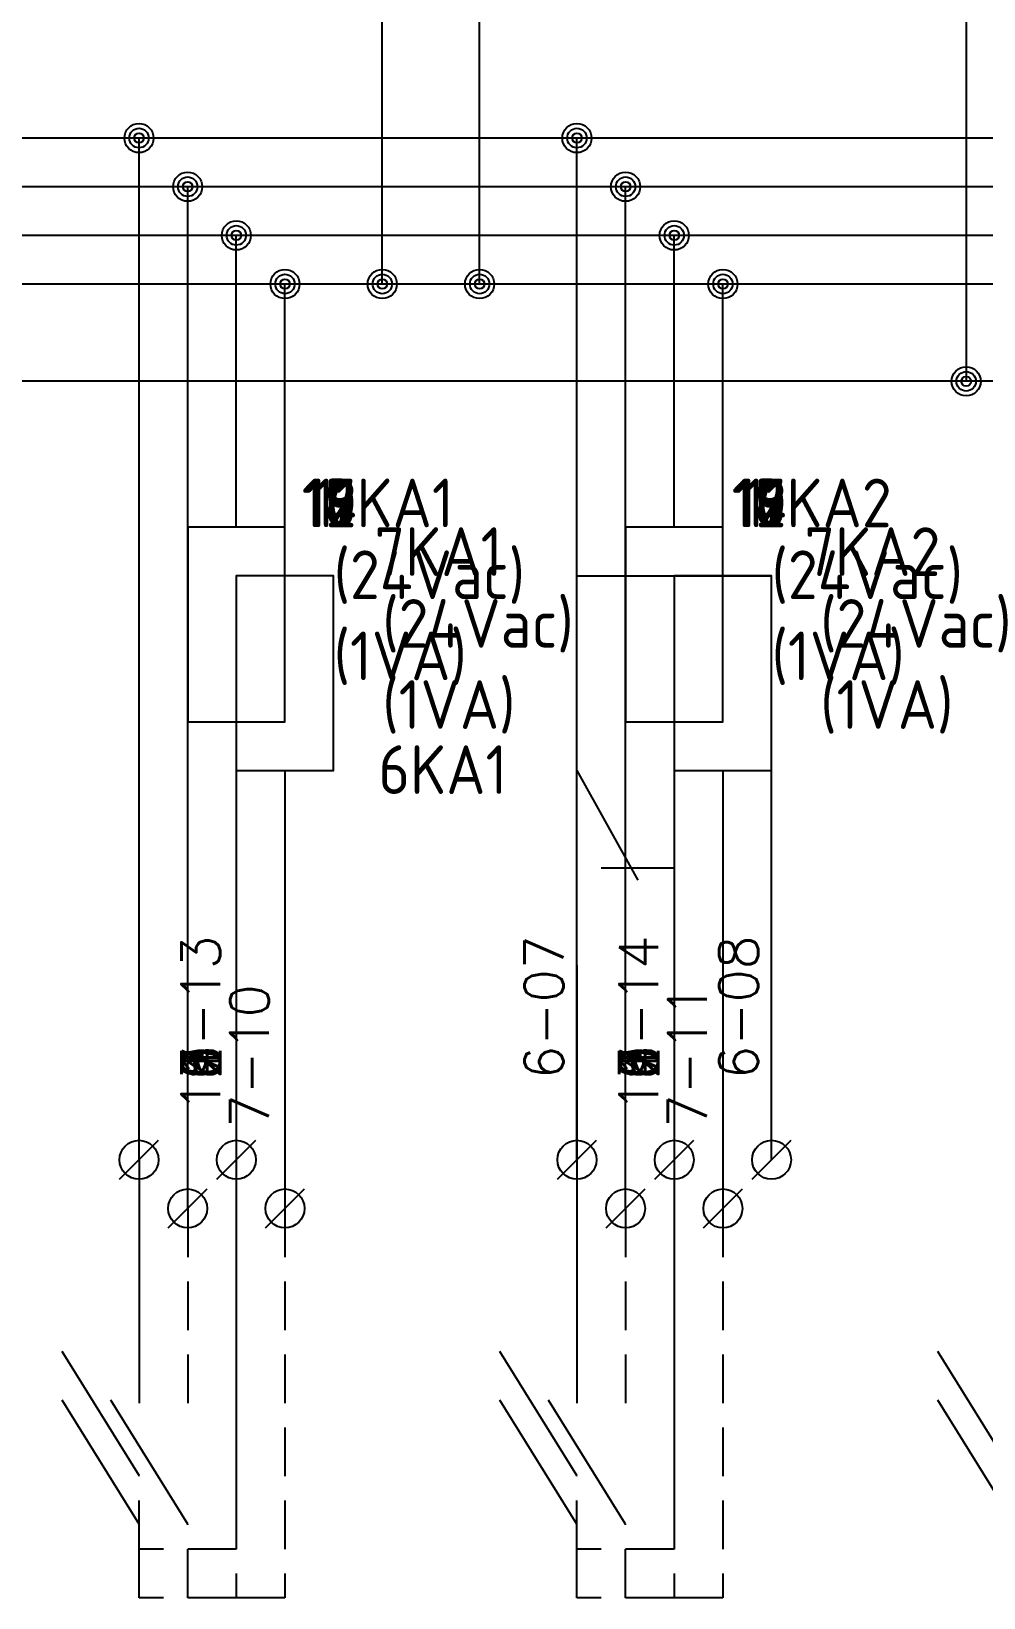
# Model space of a CAD drawing. Extents: x 21 to 418, y 12 to 268.
# Drawn here: x 84.5 to 133.4, y 100 to 180.5 of the extents above; entities that cross this region are included whole.
import ezdxf
from ezdxf.enums import TextEntityAlignment as Align

# ---------------------------------------------------------------- set-up
doc = ezdxf.new("R2010")
doc.units = 0
doc.header["$LTSCALE"] = 10
doc.linetypes.add('NASCOSTA2', pattern=[0.1875, 0.125, -0.0625])
doc.layers.get('0').update_dxf_attribs({"linetype": 'CONTINUOUS'})
for name, color, linetype in [('10', 9, 'CONTINUOUS'), ('11', 9, 'CONTINUOUS'), ('12', 9, 'CONTINUOUS'), ('13', 9, 'CONTINUOUS'), ('14', 9, 'CONTINUOUS'), ('15', 9, 'CONTINUOUS'), ('16', 9, 'CONTINUOUS'), ('17', 9, 'CONTINUOUS'), ('18', 9, 'CONTINUOUS'), ('6', 9, 'CONTINUOUS'), ('7', 9, 'CONTINUOUS'), ('8', 9, 'CONTINUOUS'), ('9', 9, 'CONTINUOUS')]:
    doc.layers.add(name, color=color, linetype=linetype)
doc.layers.get('0').freeze()
doc.styles.add('SIMPLEX', font='simplex')
doc.styles.add('SPAC', font='isocp.shx')

# ---------------------------------------------------------------- blocks, each defined once
blk = doc.blocks.new('Numero_Filo')
at = {"color": 3, "style": 'SIMPLEX'}
for tag, flags, p in [('SUPPORTO', 9, (-3.287, 2.732)), ('RIP', 1, (-0.923, 2.732)), ('N', 8, (1.077, 0.732))]:
    blk.add_attdef(tag, text='', height=2, rotation=90, dxfattribs=dict(at, flags=flags)).set_placement(p, align=Align.RIGHT)
blk = doc.blocks.new('BLK27')
at = {"color": 7}
blk.add_line((-1, -1), (1, 1), dxfattribs=at)
blk.add_circle((0, 0), 1, dxfattribs=at)
at = {"color": 3, "style": 'SPAC', "flags": 8}
blk.add_attdef('NM', (1.5, -2.5), '', height=2, dxfattribs=at)
blk = doc.blocks.new('SC1_F')
at = {"color": 7}
for p, q in [((-5, -5), (-5, 0)), ((0, 0), (0, -5)), ((0, -10), (-3.125, -4.375)), ((-1.25, -5), (-5, -5)), ((0, -10), (0, -15))]:
    blk.add_line(p, q, dxfattribs=at)
at = {"color": 3, "style": 'SPAC', "width": 0.75, "flags": 8}
for tag, p in [('PINC1', (-6, 0)), ('PINA1', (-1, 0))]:
    blk.add_attdef(tag, text='', height=1.75, rotation=90, dxfattribs=at).set_placement(p, align=Align.RIGHT)
at = {"color": 4, "style": 'SPAC'}
blk.add_attdef('NOME', text='', height=2.5, dxfattribs=at).set_placement((-9.125, -5), align=Align.MIDDLE_RIGHT)
at = {"color": 7, "style": 'SPAC'}
for tag, flags, p in [('REG', 8, (-9.125, -10)), ('FUNZIONE1', 9, (-9.125, -12.5)), ('FUNZIONE2', 9, (-9.125, -15))]:
    blk.add_attdef(tag, text='', height=1.5, dxfattribs=dict(at, flags=flags)).set_placement(p, align=Align.MIDDLE_RIGHT)
at = {"color": 3, "style": 'SPAC', "width": 0.75, "flags": 8}
blk.add_attdef('PINB1', (-1, -15), '', height=1.75, rotation=90, dxfattribs=at)
at = {"color": 6, "style": 'SPAC', "flags": 9}
blk.add_attdef('PRES', (1, -14.5), '', height=1, dxfattribs=at)
blk = doc.blocks.new('PUNTO')
for radius in [0.75, 0.5, 0.25]:
    blk.add_circle((0, 0), radius)
blk = doc.blocks.new('BLK56')
at = {"color": 7}
for p, q in [((0, 12.5), (0, 17.5)), ((0, 2.5), (0, -2.5))]:
    blk.add_line(p, q, dxfattribs=at)
blk.add_lwpolyline([(-2.5, 2.5), (2.5, 2.5), (2.5, 12.5), (-2.5, 12.5)], close=True, dxfattribs=at)
at = {"color": 4, "style": 'SPAC', "flags": 9}
blk.add_attdef('QUADRO', text='', height=2.5, dxfattribs=at).set_placement((-4, 16), align=Align.RIGHT)
at = {"color": 3, "style": 'SPAC', "width": 0.75, "flags": 8}
blk.add_attdef('PINA1', text='', height=1.75, rotation=90, dxfattribs=at).set_placement((-1, 17.5), align=Align.RIGHT)
at = {"color": 4, "style": 'SPAC'}
blk.add_attdef('NOME', text='', height=2.5, dxfattribs=at).set_placement((-4, 12), align=Align.RIGHT)
at = {"color": 7, "style": 'SPAC', "flags": 9}
for tag, p in [('COSTRUTTORE', (-6, 8.5)), ('TIPO', (-6, 6))]:
    blk.add_attdef(tag, text='', height=1.5, dxfattribs=at).set_placement(p, align=Align.RIGHT)
at = {"color": 6, "style": 'SPAC'}
for tag, p, flags in [('CODICE', (3.5, 3.5), 1), ('OFFSET', (3.5, 2), 9), ('PRES', (3.5, 0.5), 9), ('DESCRIZIONE', (3.5, -1), 9), ('SUPPORTO', (3.5, -2.5), 9), ('PR4', (3.5, -4), 9)]:
    blk.add_attdef(tag, p, '', height=1, dxfattribs=dict(at, flags=flags))
at = {"color": 3, "style": 'SPAC', "width": 0.75, "flags": 8}
blk.add_attdef('PINB1', (-1, -2.5), '', height=1.75, rotation=90, dxfattribs=at)
at = {"color": 7, "style": 'SPAC', "flags": 9}
for tag, p in [('FUNZIONE1', (0, -8.5)), ('FUNZIONE2', (0, -11.5))]:
    blk.add_attdef(tag, text='', height=2, dxfattribs=at).set_placement(p, align=Align.CENTER)

msp = doc.modelspace()

# ---------------------------------------------------------------- linework, layer by layer
at = {"layer": '10', "color": 1, "linetype": 'Continuous'}
for p, q in [((405, 175), (32.5, 175)), ((90, 122.5), (90, 175)), ((112.5, 122.5), (112.5, 175)), ((405, 170), (32.5, 170)), ((95, 160), (95, 170)), ((117.5, 160), (117.5, 170))]:
    msp.add_line(p, q, dxfattribs=at)
at = {"layer": '10'}
for p, q in [((95, 140), (95, 122.5)), ((117.5, 140), (117.5, 122.5)), ((90, 106.277), (86.045, 112.644)), ((112.5, 106.277), (108.545, 112.644)), ((135, 106.277), (131.045, 112.644))]:
    msp.add_line(p, q, dxfattribs=at)
at = {"layer": '10', "linetype": 'NASCOSTA2', "ltscale": 2}
for p, q in [((90, 122.5), (90, 112.5)), ((95, 122.5), (95, 102.5)), ((112.5, 122.5), (112.5, 112.5)), ((117.5, 122.5), (117.5, 102.5)), ((90, 102.5), (90, 106.277)), ((112.5, 102.5), (112.5, 106.277)), ((95, 102.5), (90, 102.5)), ((117.5, 102.5), (112.5, 102.5))]:
    msp.add_line(p, q, dxfattribs=at)
at = {"layer": '11', "color": 1, "linetype": 'Continuous'}
for p, q in [((405, 175), (32.5, 175)), ((90, 122.5), (90, 175)), ((112.5, 122.5), (112.5, 175)), ((405, 170), (32.5, 170)), ((95, 160), (95, 170)), ((117.5, 160), (117.5, 170))]:
    msp.add_line(p, q, dxfattribs=at)
at = {"layer": '11'}
for p, q in [((95, 140), (95, 122.5)), ((117.5, 140), (117.5, 122.5)), ((90, 106.277), (86.045, 112.644)), ((112.5, 106.277), (108.545, 112.644)), ((135, 106.277), (131.045, 112.644))]:
    msp.add_line(p, q, dxfattribs=at)
at = {"layer": '11', "linetype": 'NASCOSTA2', "ltscale": 2}
for p, q in [((90, 122.5), (90, 112.5)), ((95, 122.5), (95, 102.5)), ((112.5, 122.5), (112.5, 112.5)), ((117.5, 122.5), (117.5, 102.5)), ((90, 102.5), (90, 106.277)), ((112.5, 102.5), (112.5, 106.277)), ((95, 102.5), (90, 102.5)), ((117.5, 102.5), (112.5, 102.5))]:
    msp.add_line(p, q, dxfattribs=at)
at = {"layer": '12', "color": 1, "linetype": 'Continuous'}
for p, q in [((405, 175), (32.5, 175)), ((90, 122.5), (90, 175)), ((112.5, 122.5), (112.5, 175)), ((405, 170), (32.5, 170)), ((95, 160), (95, 170)), ((117.5, 160), (117.5, 170))]:
    msp.add_line(p, q, dxfattribs=at)
at = {"layer": '12'}
for p, q in [((95, 140), (95, 122.5)), ((117.5, 140), (117.5, 122.5)), ((90, 106.277), (86.045, 112.644)), ((112.5, 106.277), (108.545, 112.644)), ((135, 106.277), (131.045, 112.644))]:
    msp.add_line(p, q, dxfattribs=at)
at = {"layer": '12', "linetype": 'NASCOSTA2', "ltscale": 2}
for p, q in [((90, 122.5), (90, 112.5)), ((95, 122.5), (95, 102.5)), ((112.5, 122.5), (112.5, 112.5)), ((117.5, 122.5), (117.5, 102.5)), ((90, 102.5), (90, 106.277)), ((112.5, 102.5), (112.5, 106.277)), ((95, 102.5), (90, 102.5)), ((117.5, 102.5), (112.5, 102.5))]:
    msp.add_line(p, q, dxfattribs=at)
at = {"layer": '13', "color": 1, "linetype": 'Continuous'}
for p, q in [((405, 175), (32.5, 175)), ((90, 122.5), (90, 175)), ((112.5, 122.5), (112.5, 175)), ((405, 170), (32.5, 170)), ((95, 160), (95, 170)), ((117.5, 160), (117.5, 170))]:
    msp.add_line(p, q, dxfattribs=at)
at = {"layer": '13'}
for p, q in [((95, 140), (95, 122.5)), ((117.5, 140), (117.5, 122.5)), ((90, 106.277), (86.045, 112.644)), ((112.5, 106.277), (108.545, 112.644)), ((135, 106.277), (131.045, 112.644))]:
    msp.add_line(p, q, dxfattribs=at)
at = {"layer": '13', "linetype": 'NASCOSTA2', "ltscale": 2}
for p, q in [((90, 122.5), (90, 112.5)), ((95, 122.5), (95, 102.5)), ((112.5, 122.5), (112.5, 112.5)), ((117.5, 122.5), (117.5, 102.5)), ((90, 102.5), (90, 106.277)), ((112.5, 102.5), (112.5, 106.277)), ((95, 102.5), (90, 102.5)), ((117.5, 102.5), (112.5, 102.5))]:
    msp.add_line(p, q, dxfattribs=at)
at = {"layer": '14', "color": 1, "linetype": 'Continuous'}
for p, q in [((405, 175), (32.5, 175)), ((90, 122.5), (90, 175)), ((112.5, 122.5), (112.5, 175)), ((405, 170), (32.5, 170)), ((95, 160), (95, 170)), ((117.5, 160), (117.5, 170))]:
    msp.add_line(p, q, dxfattribs=at)
at = {"layer": '14'}
for p, q in [((95, 140), (95, 122.5)), ((117.5, 140), (117.5, 122.5)), ((90, 106.277), (86.045, 112.644)), ((112.5, 106.277), (108.545, 112.644)), ((135, 106.277), (131.045, 112.644))]:
    msp.add_line(p, q, dxfattribs=at)
at = {"layer": '14', "linetype": 'NASCOSTA2', "ltscale": 2}
for p, q in [((90, 122.5), (90, 112.5)), ((95, 122.5), (95, 102.5)), ((112.5, 122.5), (112.5, 112.5)), ((117.5, 122.5), (117.5, 102.5)), ((90, 102.5), (90, 106.277)), ((112.5, 102.5), (112.5, 106.277)), ((95, 102.5), (90, 102.5)), ((117.5, 102.5), (112.5, 102.5))]:
    msp.add_line(p, q, dxfattribs=at)
at = {"layer": '15', "color": 1, "linetype": 'Continuous'}
for p, q in [((405, 175), (32.5, 175)), ((90, 122.5), (90, 175)), ((112.5, 122.5), (112.5, 175)), ((405, 170), (32.5, 170)), ((95, 160), (95, 170)), ((117.5, 160), (117.5, 170))]:
    msp.add_line(p, q, dxfattribs=at)
at = {"layer": '15'}
for p, q in [((95, 140), (95, 122.5)), ((117.5, 140), (117.5, 122.5)), ((90, 106.277), (86.045, 112.644)), ((112.5, 106.277), (108.545, 112.644)), ((135, 106.277), (131.045, 112.644))]:
    msp.add_line(p, q, dxfattribs=at)
at = {"layer": '15', "linetype": 'NASCOSTA2', "ltscale": 2}
for p, q in [((90, 122.5), (90, 112.5)), ((95, 122.5), (95, 102.5)), ((112.5, 122.5), (112.5, 112.5)), ((117.5, 122.5), (117.5, 102.5)), ((90, 102.5), (90, 106.277)), ((112.5, 102.5), (112.5, 106.277)), ((95, 102.5), (90, 102.5)), ((117.5, 102.5), (112.5, 102.5))]:
    msp.add_line(p, q, dxfattribs=at)
at = {"layer": '16', "color": 1, "linetype": 'Continuous'}
for p, q in [((405, 175), (32.5, 175)), ((90, 122.5), (90, 175)), ((112.5, 122.5), (112.5, 175)), ((405, 170), (32.5, 170)), ((95, 160), (95, 170)), ((117.5, 160), (117.5, 170))]:
    msp.add_line(p, q, dxfattribs=at)
at = {"layer": '16'}
for p, q in [((95, 140), (95, 122.5)), ((117.5, 140), (117.5, 122.5)), ((90, 106.277), (86.045, 112.644)), ((112.5, 106.277), (108.545, 112.644)), ((135, 106.277), (131.045, 112.644))]:
    msp.add_line(p, q, dxfattribs=at)
at = {"layer": '16', "linetype": 'NASCOSTA2', "ltscale": 2}
for p, q in [((90, 122.5), (90, 112.5)), ((95, 122.5), (95, 102.5)), ((112.5, 122.5), (112.5, 112.5)), ((117.5, 122.5), (117.5, 102.5)), ((90, 102.5), (90, 106.277)), ((112.5, 102.5), (112.5, 106.277)), ((95, 102.5), (90, 102.5)), ((117.5, 102.5), (112.5, 102.5))]:
    msp.add_line(p, q, dxfattribs=at)
at = {"layer": '17', "color": 1, "linetype": 'Continuous'}
for p, q in [((405, 175), (32.5, 175)), ((90, 122.5), (90, 175)), ((112.5, 122.5), (112.5, 175)), ((405, 170), (32.5, 170)), ((95, 160), (95, 170)), ((117.5, 160), (117.5, 170))]:
    msp.add_line(p, q, dxfattribs=at)
at = {"layer": '17'}
for p, q in [((95, 140), (95, 122.5)), ((117.5, 140), (117.5, 122.5)), ((90, 106.277), (86.045, 112.644)), ((112.5, 106.277), (108.545, 112.644)), ((135, 106.277), (131.045, 112.644))]:
    msp.add_line(p, q, dxfattribs=at)
at = {"layer": '17', "linetype": 'NASCOSTA2', "ltscale": 2}
for p, q in [((90, 122.5), (90, 112.5)), ((95, 122.5), (95, 102.5)), ((112.5, 122.5), (112.5, 112.5)), ((117.5, 122.5), (117.5, 102.5)), ((90, 102.5), (90, 106.277)), ((112.5, 102.5), (112.5, 106.277)), ((95, 102.5), (90, 102.5)), ((117.5, 102.5), (112.5, 102.5))]:
    msp.add_line(p, q, dxfattribs=at)
at = {"layer": '18', "color": 1, "linetype": 'Continuous'}
for p, q in [((405, 175), (32.5, 175)), ((90, 122.5), (90, 175)), ((112.5, 122.5), (112.5, 175)), ((405, 170), (32.5, 170)), ((95, 160), (95, 170)), ((117.5, 160), (117.5, 170))]:
    msp.add_line(p, q, dxfattribs=at)
at = {"layer": '18'}
for p, q in [((95, 140), (95, 122.5)), ((117.5, 140), (117.5, 122.5)), ((90, 106.277), (86.045, 112.644))]:
    msp.add_line(p, q, dxfattribs=at)
at = {"layer": '18', "linetype": 'NASCOSTA2', "ltscale": 2}
for p, q in [((90, 122.5), (90, 112.5)), ((95, 122.5), (95, 102.5)), ((90, 102.5), (90, 106.277)), ((95, 102.5), (90, 102.5))]:
    msp.add_line(p, q, dxfattribs=at)
at = {"layer": '6', "color": 1, "linetype": 'Continuous'}
for p, q in [((102.5, 167.5), (102.5, 227.5)), ((107.5, 167.5), (107.5, 227.5)), ((132.5, 190), (132.5, 162.5)), ((375.2, 167.5), (45.2, 167.5)), ((375.2, 162.5), (45.2, 162.5))]:
    msp.add_line(p, q, dxfattribs=at)
at = {"layer": '6'}
for p, q in [((112.5, 147.5), (112.5, 152.5)), ((112.5, 152.5), (122.5, 152.5)), ((122.5, 122.5), (122.5, 152.5)), ((112.5, 132.5), (112.5, 122.5))]:
    msp.add_line(p, q, dxfattribs=at)
at = {"layer": '7', "color": 1, "linetype": 'Continuous'}
for p, q in [((407.5, 172.5), (35, 172.5)), ((92.5, 120), (92.5, 172.5)), ((115, 120), (115, 172.5)), ((407.5, 167.5), (35, 167.5)), ((97.5, 157.5), (97.5, 167.5)), ((120, 157.5), (120, 167.5))]:
    msp.add_line(p, q, dxfattribs=at)
at = {"layer": '7'}
for p, q in [((97.5, 137.5), (97.5, 120)), ((120, 137.5), (120, 120)), ((92.5, 103.777), (88.545, 110.144)), ((115, 103.777), (111.045, 110.144))]:
    msp.add_line(p, q, dxfattribs=at)
at = {"layer": '7', "linetype": 'NASCOSTA2', "ltscale": 2}
for p, q in [((92.5, 120), (92.5, 110)), ((97.5, 120), (97.5, 100)), ((115, 120), (115, 110)), ((120, 120), (120, 100)), ((92.5, 100), (92.5, 103.777)), ((115, 100), (115, 103.777)), ((97.5, 100), (92.5, 100)), ((120, 100), (115, 100))]:
    msp.add_line(p, q, dxfattribs=at)
at = {"layer": '8', "color": 1, "linetype": 'Continuous'}
for p, q in [((405, 175), (32.5, 175)), ((90, 122.5), (90, 175)), ((112.5, 122.5), (112.5, 175)), ((405, 170), (32.5, 170)), ((95, 160), (95, 170)), ((117.5, 160), (117.5, 170))]:
    msp.add_line(p, q, dxfattribs=at)
at = {"layer": '8'}
for p, q in [((95, 140), (95, 122.5)), ((117.5, 140), (117.5, 122.5)), ((90, 103.777), (86.045, 110.144)), ((112.5, 103.777), (108.545, 110.144)), ((135, 103.777), (131.045, 110.144))]:
    msp.add_line(p, q, dxfattribs=at)
at = {"layer": '8', "linetype": 'NASCOSTA2', "ltscale": 2}
for p, q in [((90, 120), (90, 110)), ((95, 120), (95, 100)), ((112.5, 120), (112.5, 110)), ((117.5, 120), (117.5, 100)), ((90, 100), (90, 103.777)), ((112.5, 100), (112.5, 103.777)), ((95, 100), (90, 100)), ((117.5, 100), (112.5, 100))]:
    msp.add_line(p, q, dxfattribs=at)
at = {"layer": '9', "color": 1, "linetype": 'Continuous'}
for p, q in [((405, 175), (32.5, 175)), ((90, 122.5), (90, 175)), ((112.5, 122.5), (112.5, 175)), ((405, 170), (32.5, 170)), ((95, 160), (95, 170)), ((117.5, 160), (117.5, 170))]:
    msp.add_line(p, q, dxfattribs=at)
at = {"layer": '9'}
for p, q in [((95, 140), (95, 122.5)), ((117.5, 140), (117.5, 122.5)), ((90, 106.277), (86.045, 112.644)), ((112.5, 106.277), (108.545, 112.644)), ((135, 106.277), (131.045, 112.644))]:
    msp.add_line(p, q, dxfattribs=at)
at = {"layer": '9', "linetype": 'NASCOSTA2', "ltscale": 2}
for p, q in [((90, 122.5), (90, 112.5)), ((95, 122.5), (95, 102.5)), ((112.5, 122.5), (112.5, 112.5)), ((117.5, 122.5), (117.5, 102.5)), ((90, 102.5), (90, 106.277)), ((112.5, 102.5), (112.5, 106.277)), ((95, 102.5), (90, 102.5)), ((117.5, 102.5), (112.5, 102.5))]:
    msp.add_line(p, q, dxfattribs=at)

# ---------------------------------------------------------------- block references
at = {"layer": '10'}
for name, p in [('PUNTO', (90, 175)), ('PUNTO', (112.5, 175)), ('PUNTO', (95, 170)), ('PUNTO', (117.5, 170)), ('BLK27', (90, 122.5)), ('BLK27', (95, 122.5)), ('BLK27', (112.5, 122.5)), ('BLK27', (117.5, 122.5))]:
    msp.add_blockref(name, p, dxfattribs=at)
ref = msp.add_blockref('BLK56', (95, 142.5), dxfattribs=at)
ref.add_attrib('NOME', '10KA1', dxfattribs={"layer": '0', "color": 4, "height": 2.5, "style": 'SPAC'}).set_placement((106.174, 155), align=Align.RIGHT)
ref = msp.add_blockref('BLK56', (117.5, 142.5), dxfattribs=at)
ref.add_attrib('NOME', '10KA2', dxfattribs={"layer": '0', "color": 4, "height": 2.5, "style": 'SPAC'}).set_placement((128.674, 155), align=Align.RIGHT)
for p, values in [((93.1, 133.285), {'N': '10-13'}), ((115.6, 133.285), {'N': '10-14'})]:
    msp.add_blockref('Numero_Filo', p, dxfattribs=at).add_auto_attribs(values)
at = {"layer": '11'}
for name, p in [('PUNTO', (90, 175)), ('PUNTO', (112.5, 175)), ('PUNTO', (95, 170)), ('PUNTO', (117.5, 170)), ('BLK27', (90, 122.5)), ('BLK27', (95, 122.5)), ('BLK27', (112.5, 122.5)), ('BLK27', (117.5, 122.5))]:
    msp.add_blockref(name, p, dxfattribs=at)
ref = msp.add_blockref('BLK56', (95, 142.5), dxfattribs=at)
ref.add_attrib('NOME', '11KA1', dxfattribs={"layer": '0', "color": 4, "height": 2.5, "style": 'SPAC'}).set_placement((106.174, 155), align=Align.RIGHT)
ref = msp.add_blockref('BLK56', (117.5, 142.5), dxfattribs=at)
ref.add_attrib('NOME', '11KA2', dxfattribs={"layer": '0', "color": 4, "height": 2.5, "style": 'SPAC'}).set_placement((128.674, 155), align=Align.RIGHT)
for p, values in [((93.1, 133.285), {'N': '11-13'}), ((115.6, 133.285), {'N': '11-14'})]:
    msp.add_blockref('Numero_Filo', p, dxfattribs=at).add_auto_attribs(values)
at = {"layer": '12'}
for name, p in [('PUNTO', (90, 175)), ('PUNTO', (112.5, 175)), ('PUNTO', (95, 170)), ('PUNTO', (117.5, 170)), ('BLK27', (90, 122.5)), ('BLK27', (95, 122.5)), ('BLK27', (112.5, 122.5)), ('BLK27', (117.5, 122.5))]:
    msp.add_blockref(name, p, dxfattribs=at)
ref = msp.add_blockref('BLK56', (95, 142.5), dxfattribs=at)
ref.add_attrib('NOME', '12KA1', dxfattribs={"layer": '0', "color": 4, "height": 2.5, "style": 'SPAC'}).set_placement((106.174, 155), align=Align.RIGHT)
ref = msp.add_blockref('BLK56', (117.5, 142.5), dxfattribs=at)
ref.add_attrib('NOME', '12KA2', dxfattribs={"layer": '0', "color": 4, "height": 2.5, "style": 'SPAC'}).set_placement((128.674, 155), align=Align.RIGHT)
for p, values in [((93.1, 133.285), {'N': '12-13'}), ((115.6, 133.285), {'N': '12-14'})]:
    msp.add_blockref('Numero_Filo', p, dxfattribs=at).add_auto_attribs(values)
at = {"layer": '13'}
for name, p in [('PUNTO', (90, 175)), ('PUNTO', (112.5, 175)), ('PUNTO', (95, 170)), ('PUNTO', (117.5, 170)), ('BLK27', (90, 122.5)), ('BLK27', (95, 122.5)), ('BLK27', (112.5, 122.5)), ('BLK27', (117.5, 122.5))]:
    msp.add_blockref(name, p, dxfattribs=at)
ref = msp.add_blockref('BLK56', (95, 142.5), dxfattribs=at)
ref.add_attrib('NOME', '13KA1', dxfattribs={"layer": '0', "color": 4, "height": 2.5, "style": 'SPAC'}).set_placement((106.174, 155), align=Align.RIGHT)
ref = msp.add_blockref('BLK56', (117.5, 142.5), dxfattribs=at)
ref.add_attrib('NOME', '13KA2', dxfattribs={"layer": '0', "color": 4, "height": 2.5, "style": 'SPAC'}).set_placement((128.674, 155), align=Align.RIGHT)
for p, values in [((93.1, 133.285), {'N': '13-13'}), ((115.6, 133.285), {'N': '13-14'})]:
    msp.add_blockref('Numero_Filo', p, dxfattribs=at).add_auto_attribs(values)
at = {"layer": '14'}
for name, p in [('PUNTO', (90, 175)), ('PUNTO', (112.5, 175)), ('PUNTO', (95, 170)), ('PUNTO', (117.5, 170)), ('BLK27', (90, 122.5)), ('BLK27', (95, 122.5)), ('BLK27', (112.5, 122.5)), ('BLK27', (117.5, 122.5))]:
    msp.add_blockref(name, p, dxfattribs=at)
ref = msp.add_blockref('BLK56', (95, 142.5), dxfattribs=at)
ref.add_attrib('NOME', '14KA1', dxfattribs={"layer": '0', "color": 4, "height": 2.5, "style": 'SPAC'}).set_placement((106.174, 155), align=Align.RIGHT)
ref = msp.add_blockref('BLK56', (117.5, 142.5), dxfattribs=at)
ref.add_attrib('NOME', '14KA2', dxfattribs={"layer": '0', "color": 4, "height": 2.5, "style": 'SPAC'}).set_placement((128.674, 155), align=Align.RIGHT)
for p, values in [((93.1, 133.285), {'N': '14-13'}), ((115.6, 133.285), {'N': '14-14'})]:
    msp.add_blockref('Numero_Filo', p, dxfattribs=at).add_auto_attribs(values)
at = {"layer": '15'}
for name, p in [('PUNTO', (90, 175)), ('PUNTO', (112.5, 175)), ('PUNTO', (95, 170)), ('PUNTO', (117.5, 170)), ('BLK27', (90, 122.5)), ('BLK27', (95, 122.5)), ('BLK27', (112.5, 122.5)), ('BLK27', (117.5, 122.5))]:
    msp.add_blockref(name, p, dxfattribs=at)
ref = msp.add_blockref('BLK56', (95, 142.5), dxfattribs=at)
ref.add_attrib('NOME', '15KA1', dxfattribs={"layer": '0', "color": 4, "height": 2.5, "style": 'SPAC'}).set_placement((106.174, 155), align=Align.RIGHT)
ref = msp.add_blockref('BLK56', (117.5, 142.5), dxfattribs=at)
ref.add_attrib('NOME', '15KA2', dxfattribs={"layer": '0', "color": 4, "height": 2.5, "style": 'SPAC'}).set_placement((128.674, 155), align=Align.RIGHT)
for p, values in [((93.1, 133.285), {'N': '15-13'}), ((115.6, 133.285), {'N': '15-14'})]:
    msp.add_blockref('Numero_Filo', p, dxfattribs=at).add_auto_attribs(values)
at = {"layer": '16'}
for name, p in [('PUNTO', (90, 175)), ('PUNTO', (112.5, 175)), ('PUNTO', (95, 170)), ('PUNTO', (117.5, 170)), ('BLK27', (90, 122.5)), ('BLK27', (95, 122.5)), ('BLK27', (112.5, 122.5)), ('BLK27', (117.5, 122.5))]:
    msp.add_blockref(name, p, dxfattribs=at)
ref = msp.add_blockref('BLK56', (95, 142.5), dxfattribs=at)
ref.add_attrib('NOME', '16KA1', dxfattribs={"layer": '0', "color": 4, "height": 2.5, "style": 'SPAC'}).set_placement((106.174, 155), align=Align.RIGHT)
ref = msp.add_blockref('BLK56', (117.5, 142.5), dxfattribs=at)
ref.add_attrib('NOME', '16KA2', dxfattribs={"layer": '0', "color": 4, "height": 2.5, "style": 'SPAC'}).set_placement((128.674, 155), align=Align.RIGHT)
for p, values in [((93.1, 133.285), {'N': '16-13'}), ((115.6, 133.285), {'N': '16-14'})]:
    msp.add_blockref('Numero_Filo', p, dxfattribs=at).add_auto_attribs(values)
at = {"layer": '17'}
for name, p in [('PUNTO', (90, 175)), ('PUNTO', (112.5, 175)), ('PUNTO', (95, 170)), ('PUNTO', (117.5, 170)), ('BLK27', (90, 122.5)), ('BLK27', (95, 122.5)), ('BLK27', (112.5, 122.5)), ('BLK27', (117.5, 122.5))]:
    msp.add_blockref(name, p, dxfattribs=at)
ref = msp.add_blockref('BLK56', (95, 142.5), dxfattribs=at)
ref.add_attrib('NOME', '17KA1', dxfattribs={"layer": '0', "color": 4, "height": 2.5, "style": 'SPAC'}).set_placement((106.174, 155), align=Align.RIGHT)
ref = msp.add_blockref('BLK56', (117.5, 142.5), dxfattribs=at)
ref.add_attrib('NOME', '17KA2', dxfattribs={"layer": '0', "color": 4, "height": 2.5, "style": 'SPAC'}).set_placement((128.674, 155), align=Align.RIGHT)
for p, values in [((93.1, 133.285), {'N': '17-13'}), ((115.6, 133.285), {'N': '17-14'})]:
    msp.add_blockref('Numero_Filo', p, dxfattribs=at).add_auto_attribs(values)
at = {"layer": '18'}
for name, p in [('PUNTO', (90, 175)), ('PUNTO', (112.5, 175)), ('PUNTO', (95, 170)), ('PUNTO', (117.5, 170)), ('BLK27', (90, 122.5)), ('BLK27', (95, 122.5)), ('BLK27', (112.5, 122.5)), ('BLK27', (117.5, 122.5))]:
    msp.add_blockref(name, p, dxfattribs=at)
ref = msp.add_blockref('BLK56', (95, 142.5), dxfattribs=at)
ref.add_attrib('NOME', '18KA1', dxfattribs={"layer": '0', "color": 4, "height": 2.5, "style": 'SPAC'}).set_placement((106.174, 155), align=Align.RIGHT)
ref = msp.add_blockref('BLK56', (117.5, 142.5), dxfattribs=at)
ref.add_attrib('NOME', '18KA2', dxfattribs={"layer": '0', "color": 4, "height": 2.5, "style": 'SPAC'}).set_placement((128.674, 155), align=Align.RIGHT)
for p, values in [((93.1, 133.285), {'N': '18-13'}), ((115.6, 133.285), {'N': '18-14'})]:
    msp.add_blockref('Numero_Filo', p, dxfattribs=at).add_auto_attribs(values)
at = {"layer": '6'}
for name, p in [('PUNTO', (102.5, 167.5)), ('PUNTO', (107.5, 167.5)), ('PUNTO', (132.5, 162.5)), ('BLK27', (112.5, 122.5)), ('BLK27', (122.5, 122.5))]:
    msp.add_blockref(name, p, dxfattribs=at)
ref = msp.add_blockref('SC1_F', (112.5, 132.5), dxfattribs=dict(at, rotation=180))
ref.add_attrib('NOME', '6KA1', dxfattribs={"layer": '0', "color": 4, "height": 2.5, "style": 'SPAC'}).set_placement((108.926, 142.547), align=Align.MIDDLE_RIGHT)
for p, values in [((110.729, 133.285), {'N': '6-07'}), ((120.729, 133.285), {'N': '6-08'})]:
    msp.add_blockref('Numero_Filo', p, dxfattribs=at).add_auto_attribs(values)
at = {"layer": '7'}
for name, p in [('PUNTO', (92.5, 172.5)), ('PUNTO', (115, 172.5)), ('PUNTO', (97.5, 167.5)), ('PUNTO', (120, 167.5)), ('BLK27', (92.5, 120)), ('BLK27', (97.5, 120)), ('BLK27', (115, 120)), ('BLK27', (120, 120))]:
    msp.add_blockref(name, p, dxfattribs=at)
ref = msp.add_blockref('BLK56', (97.5, 140), dxfattribs=at)
ref.add_attrib('NOME', '7KA1', dxfattribs={"layer": '0', "color": 4, "height": 2.5, "style": 'SPAC'}).set_placement((108.674, 152.5), align=Align.RIGHT)
ref = msp.add_blockref('BLK56', (120, 140), dxfattribs=at)
ref.add_attrib('NOME', '7KA2', dxfattribs={"layer": '0', "color": 4, "height": 2.5, "style": 'SPAC'}).set_placement((131.174, 152.5), align=Align.RIGHT)
for p, values in [((95.6, 130.785), {'N': '7-10'}), ((118.1, 130.785), {'N': '7-11'})]:
    msp.add_blockref('Numero_Filo', p, dxfattribs=at).add_auto_attribs(values)
at = {"layer": '8'}
for name, p in [('PUNTO', (90, 175)), ('PUNTO', (112.5, 175)), ('PUNTO', (95, 170)), ('PUNTO', (117.5, 170)), ('BLK27', (90, 122.5)), ('BLK27', (95, 122.5)), ('BLK27', (112.5, 122.5)), ('BLK27', (117.5, 122.5))]:
    msp.add_blockref(name, p, dxfattribs=at)
ref = msp.add_blockref('BLK56', (95, 142.5), dxfattribs=at)
ref.add_attrib('NOME', '8KA1', dxfattribs={"layer": '0', "color": 4, "height": 2.5, "style": 'SPAC'}).set_placement((106.174, 155), align=Align.RIGHT)
ref = msp.add_blockref('BLK56', (117.5, 142.5), dxfattribs=at)
ref.add_attrib('NOME', '8KA2', dxfattribs={"layer": '0', "color": 4, "height": 2.5, "style": 'SPAC'}).set_placement((128.674, 155), align=Align.RIGHT)
for p, values in [((93.1, 133.285), {'N': '8-13'}), ((115.6, 133.285), {'N': '8-14'})]:
    msp.add_blockref('Numero_Filo', p, dxfattribs=at).add_auto_attribs(values)
at = {"layer": '9'}
for name, p in [('PUNTO', (90, 175)), ('PUNTO', (112.5, 175)), ('PUNTO', (95, 170)), ('PUNTO', (117.5, 170)), ('BLK27', (90, 122.5)), ('BLK27', (95, 122.5)), ('BLK27', (112.5, 122.5)), ('BLK27', (117.5, 122.5))]:
    msp.add_blockref(name, p, dxfattribs=at)
ref = msp.add_blockref('BLK56', (95, 142.5), dxfattribs=at)
ref.add_attrib('NOME', '9KA1', dxfattribs={"layer": '0', "color": 4, "height": 2.5, "style": 'SPAC'}).set_placement((106.174, 155), align=Align.RIGHT)
ref = msp.add_blockref('BLK56', (117.5, 142.5), dxfattribs=at)
ref.add_attrib('NOME', '9KA2', dxfattribs={"layer": '0', "color": 4, "height": 2.5, "style": 'SPAC'}).set_placement((128.674, 155), align=Align.RIGHT)
for p, values in [((93.1, 133.285), {'N': '9-13'}), ((115.6, 133.285), {'N': '9-14'})]:
    msp.add_blockref('Numero_Filo', p, dxfattribs=at).add_auto_attribs(values)

# ---------------------------------------------------------------- texts
at = {"layer": '10', "char_height": 2.5, "width": 8.87441, "attachment_point": 1, "style": 'SPAC'}
for insert in [(100, 153.812), (122.5, 153.812)]:
    msp.add_mtext('(24Vac)\\P(1VA)', dxfattribs=dict(at, insert=insert))
at = {"layer": '11', "char_height": 2.5, "width": 8.87441, "attachment_point": 1, "style": 'SPAC'}
for insert in [(100, 153.812), (122.5, 153.812)]:
    msp.add_mtext('(24Vac)\\P(1VA)', dxfattribs=dict(at, insert=insert))
at = {"layer": '12', "char_height": 2.5, "width": 8.87441, "attachment_point": 1, "style": 'SPAC'}
for insert in [(100, 153.812), (122.5, 153.812)]:
    msp.add_mtext('(24Vac)\\P(1VA)', dxfattribs=dict(at, insert=insert))
at = {"layer": '13', "char_height": 2.5, "width": 8.87441, "attachment_point": 1, "style": 'SPAC'}
for insert in [(100, 153.812), (122.5, 153.812)]:
    msp.add_mtext('(24Vac)\\P(1VA)', dxfattribs=dict(at, insert=insert))
at = {"layer": '14', "char_height": 2.5, "width": 8.87441, "attachment_point": 1, "style": 'SPAC'}
for insert in [(100, 153.812), (122.5, 153.812)]:
    msp.add_mtext('(24Vac)\\P(1VA)', dxfattribs=dict(at, insert=insert))
at = {"layer": '15', "char_height": 2.5, "width": 8.87441, "attachment_point": 1, "style": 'SPAC'}
for insert in [(100, 153.812), (122.5, 153.812)]:
    msp.add_mtext('(24Vac)\\P(1VA)', dxfattribs=dict(at, insert=insert))
at = {"layer": '16', "char_height": 2.5, "width": 8.87441, "attachment_point": 1, "style": 'SPAC'}
for insert in [(100, 153.812), (122.5, 153.812)]:
    msp.add_mtext('(24Vac)\\P(1VA)', dxfattribs=dict(at, insert=insert))
at = {"layer": '17', "char_height": 2.5, "width": 8.87441, "attachment_point": 1, "style": 'SPAC'}
for insert in [(100, 153.812), (122.5, 153.812)]:
    msp.add_mtext('(24Vac)\\P(1VA)', dxfattribs=dict(at, insert=insert))
at = {"layer": '18', "char_height": 2.5, "width": 8.87441, "attachment_point": 1, "style": 'SPAC'}
for insert in [(100, 153.812), (122.5, 153.812)]:
    msp.add_mtext('(24Vac)\\P(1VA)', dxfattribs=dict(at, insert=insert))
at = {"layer": '7', "char_height": 2.5, "width": 8.87441, "attachment_point": 1, "style": 'SPAC'}
for insert in [(102.5, 151.312), (125, 151.312)]:
    msp.add_mtext('(24Vac)\\P(1VA)', dxfattribs=dict(at, insert=insert))
at = {"layer": '8', "char_height": 2.5, "width": 8.87441, "attachment_point": 1, "style": 'SPAC'}
for insert in [(100, 153.812), (122.5, 153.812)]:
    msp.add_mtext('(24Vac)\\P(1VA)', dxfattribs=dict(at, insert=insert))
at = {"layer": '9', "char_height": 2.5, "width": 8.87441, "attachment_point": 1, "style": 'SPAC'}
for insert in [(100, 153.812), (122.5, 153.812)]:
    msp.add_mtext('(24Vac)\\P(1VA)', dxfattribs=dict(at, insert=insert))

doc.saveas('drawing.dxf')
